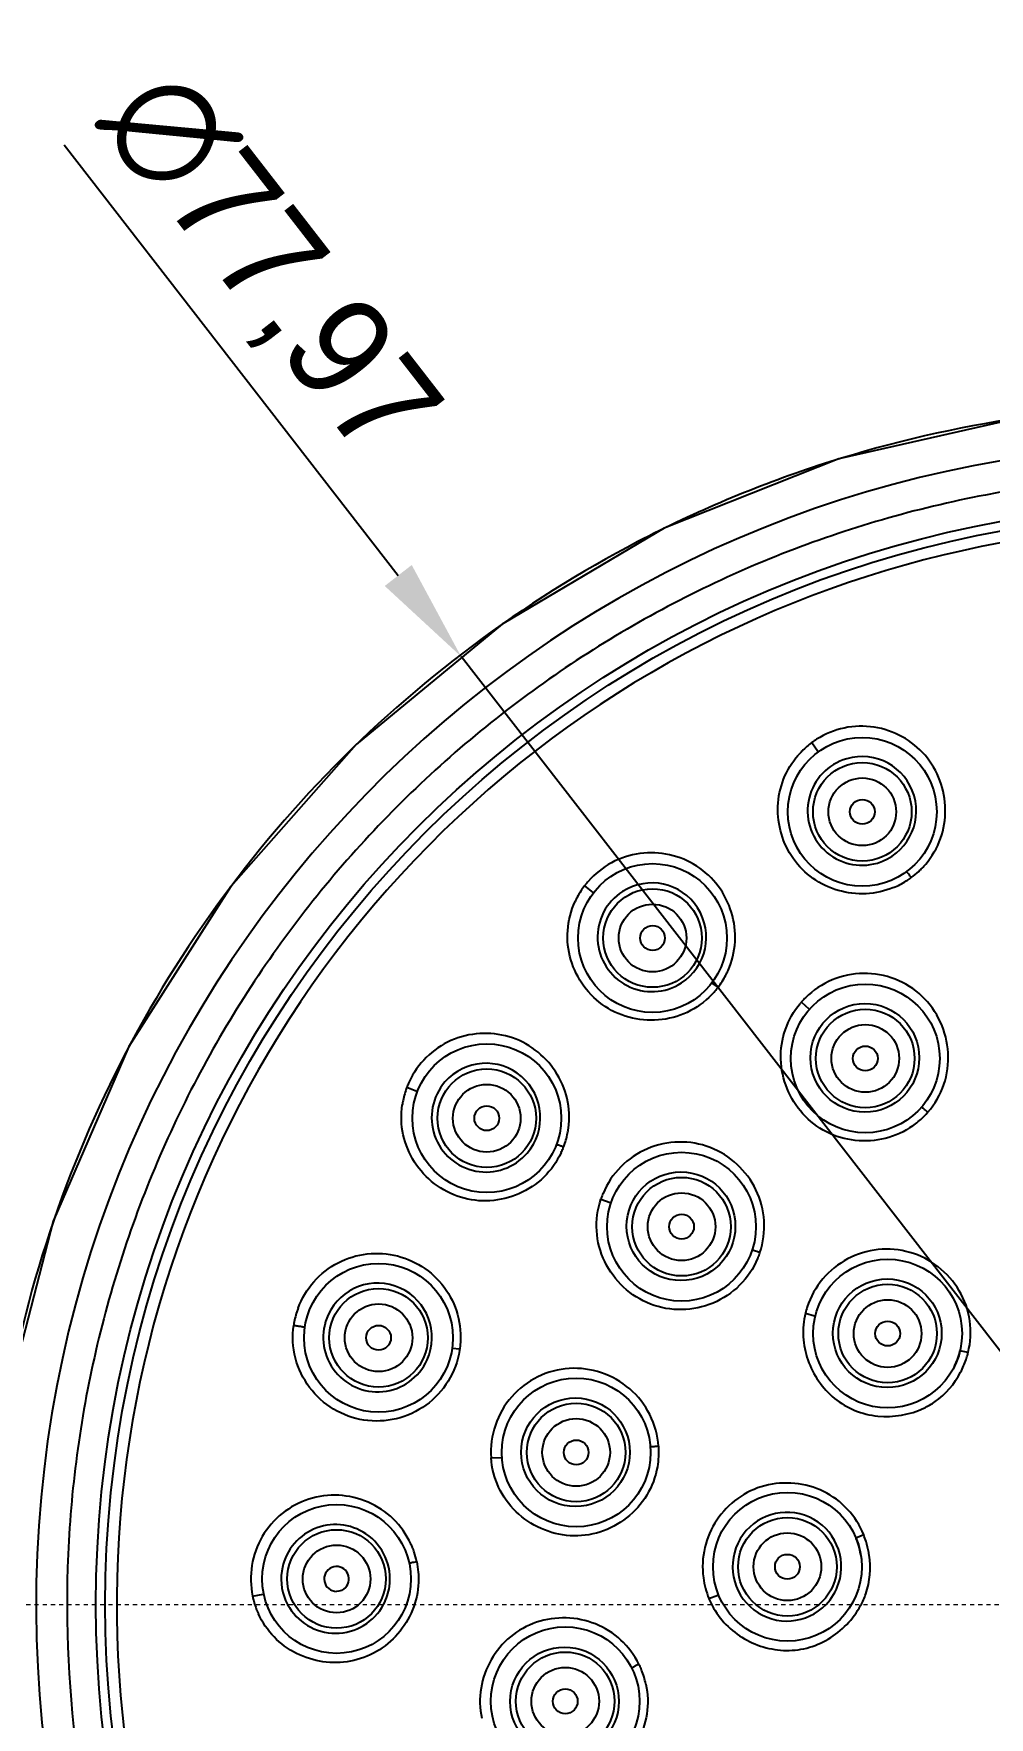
# Model space of a CAD drawing. Header units: millimetres. Extents: x 3631 to 3841, y 294 to 591.
# Drawn here: x 3664.44 to 3687.73, y 501.6 to 542.64 of the extents above; entities that cross this region are included whole.
import ezdxf

# ---------------------------------------------------------------- set-up
doc = ezdxf.new("R2010")
doc.units = ezdxf.units.MM
doc.header["$LTSCALE"] = 0.1
doc.linetypes.add('CENTER', pattern=[0.6, 0.375, -0.075, 0.075, -0.075])
doc.layers.add('DIM', color=3, linetype='Continuous')
doc.styles.get("Standard").update_dxf_attribs({"font": 'arial.ttf'})
doc.dimstyles.new('ISO-25', dxfattribs={"dimtxt": 2.5, "dimasz": 2.5, "dimexe": 1.25, "dimexo": 0.625, "dimtad": 1, "dimlfac": 1.333333, "dimtxsty": 'Standard', "dimcen": 2.5, "dimadec": 0, "dimazin": 0, "dimtfac": 1, "dimtmove": 0, "dimatfit": 3, "dimfxl": 0, "dimarcsym": 0})

# ---------------------------------------------------------------- blocks, each defined once
blk = doc.blocks.new('*D64')
at = {"layer": 'Defpoints', "color": 0}
for p in [(3674.853, 527.46), (3710.694, 481.249)]:
    blk.add_point(p, dxfattribs=at)
at = {"layer": 'DIM', "color": 0, "lineweight": -2}
for p, q in [((3665.182, 539.93), (3673.321, 529.435)), ((3710.694, 481.249), (3674.853, 527.46)), ((3712.226, 479.274), (3713.759, 477.298))]:
    blk.add_line(p, q, dxfattribs=at)
at = {"layer": 'DIM', "color": 0}
for points in [[(3673.65, 529.691), (3672.992, 529.18), (3674.853, 527.46)], [(3712.556, 479.529), (3711.897, 479.018), (3710.694, 481.249)]]:
    blk.add_solid(points, dxfattribs=at)
at = {"layer": 'DIM', "color": 0, "insert": (3670.102, 536.924), "char_height": 2.5, "attachment_point": 5, "rotation": 307.797}
blk.add_mtext('{\\fMS PGothic|b0|i0|c128|p34;∅77,97}', dxfattribs=at)

msp = doc.modelspace()

# ---------------------------------------------------------------- linework, layer by layer
at = {"color": 7, "linetype": 'Continuous'}
for p, q in [((3683.4017, 525.3632), (3683.5498, 525.1509)), ((3683.5498, 525.1509), (3683.5567, 525.1344)), ((3677.8626, 521.8718), (3678.0645, 521.7098)), ((3678.0645, 521.7098), (3678.0757, 521.6959)), ((3683.145, 519.035), (3683.3246, 518.8704)), ((3683.3246, 518.8704), (3683.337, 518.8538)), ((3673.5314, 516.9613), (3673.7708, 516.8627)), ((3673.7708, 516.8627), (3673.7854, 516.8526)), ((3678.26, 514.2328), (3678.4889, 514.1494)), ((3678.4889, 514.1494), (3678.5068, 514.1388)), ((3683.2443, 511.4503), (3683.4672, 511.3903)), ((3683.4672, 511.3903), (3683.4856, 511.3815)), ((3674.8206, 510.5756), (3674.6357, 510.5942)), ((3687.0072, 510.5335), (3687.0029, 510.5326)), ((3687.21, 510.4933), (3687.0072, 510.5335)), ((3675.5846, 507.9267), (3675.828, 507.9372)), ((3675.828, 507.9372), (3675.8486, 507.9343)), ((3684.4767, 505.9639), (3684.4737, 505.9607)), ((3684.6644, 506.0506), (3684.4767, 505.9639)), ((3669.7704, 504.5568), (3670.0251, 504.6033)), ((3670.0251, 504.6033), (3670.0429, 504.6027)), ((3680.8936, 504.4939), (3681.1092, 504.5763)), ((3681.1092, 504.5763), (3681.1292, 504.58))]:
    msp.add_line(p, q, dxfattribs=at)
for points in [[(3692.7738, 533.5978), (3688.5107, 533.2849), (3684.0604, 532.2764), (3679.8045, 530.5885), (3675.8512, 528.2496), (3672.2992, 525.3173), (3669.2417, 521.8576), (3666.7563, 517.95), (3664.9132, 513.6992), (3663.7591, 509.2149)], [(3686.9117, 510.2511), (3686.877, 510.1756), (3686.8623, 510.1459)], [(3687.003, 510.5328), (3686.9882, 510.4701), (3686.9672, 510.399), (3686.9417, 510.3259), (3686.9117, 510.2511)], [(3684.4736, 505.9609), (3684.4986, 505.9015), (3684.5233, 505.8316), (3684.5457, 505.7575)], [(3684.5457, 505.7575), (3684.5654, 505.6793), (3684.5817, 505.5979), (3684.5873, 505.5652)]]:
    msp.add_lwpolyline(points, dxfattribs=at)
for centre, radius in [((3692.7738, 504.3546), 26.8202), ((3692.7738, 504.3546), 26.5936), ((3684.6311, 523.6739), 1.8132), ((3684.6311, 523.6739), 1.2012), ((3684.6311, 523.6739), 0.8249), ((3684.6312, 523.6739), 0.3021), ((3679.5181, 520.5973), 1.8132), ((3679.5181, 520.5973), 1.2012), ((3679.5181, 520.5973), 0.8249), ((3679.518, 520.5973), 0.3021), ((3684.7036, 517.6621), 1.8132), ((3684.6943, 517.6773), 1.3249), ((3684.7036, 517.6621), 1.2012), ((3684.7036, 517.6621), 0.8249), ((3675.479, 516.2048), 1.8132), ((3684.7037, 517.6621), 0.3021), ((3675.479, 516.2048), 1.2012), ((3675.479, 516.2048), 0.8249), ((3675.4789, 516.2048), 0.3021), ((3680.2254, 513.5608), 1.8132), ((3680.2109, 513.5712), 1.3249), ((3680.2254, 513.5608), 1.2012), ((3680.2254, 513.5608), 0.8249), ((3680.2254, 513.5608), 0.3021), ((3672.841, 510.8522), 1.8132), ((3685.248, 510.9554), 1.8132), ((3685.2395, 510.963), 1.3248), ((3672.841, 510.8522), 1.2012), ((3685.248, 510.9554), 1.2012), ((3672.841, 510.8522), 0.8249), ((3685.248, 510.9554), 0.8249), ((3672.8409, 510.8522), 0.3021), ((3685.2481, 510.9554), 0.3021), ((3677.6575, 508.0579), 1.8132), ((3677.6402, 508.0621), 1.3249), ((3677.6575, 508.0579), 1.2012), ((3677.6575, 508.0579), 0.8249), ((3677.6576, 508.0579), 0.3021), ((3682.8055, 505.2712), 1.8132), ((3671.8178, 504.9733), 1.8132), ((3682.8055, 505.2712), 1.2012), ((3671.8178, 504.9733), 1.2012), ((3682.8055, 505.2712), 0.8249), ((3671.8178, 504.9733), 0.8249), ((3682.8055, 505.2712), 0.3021), ((3677.391, 501.9913), 1.8132), ((3677.3734, 501.9885), 1.3249), ((3677.391, 501.9913), 1.2012), ((3677.391, 501.9913), 0.8249), ((3677.391, 501.9913), 0.3021)]:
    msp.add_circle(centre, radius, dxfattribs=at)
for centre, radius, start, end in [((3692.7738, 504.3546), 28.2783, 277.77454, 262.22546), ((3692.7738, 504.3546), 26.3123, 0, 270.64665), ((3684.6212, 523.7066), 2.057, 126.35693, 135.21351), ((3684.635, 523.6744), 2.0912, 122.34427, 126.13934), ((3684.6335, 523.7024), 2.0688, 135.37162, 139.21037), ((3684.6219, 523.6963), 1.3251, 106.25563, 286.47164), ((3684.6215, 523.6961), 1.3251, 286.49274, 106.23455), ((3684.4959, 523.9196), 2.2775, 304.88163, 305.72358), ((3684.6077, 523.7255), 2.0547, 306.35056, 312.89472), ((3684.6138, 523.7186), 2.0455, 312.90205, 316.18352), ((3684.6109, 523.7132), 2.044, 316.35027, 319.96331), ((3679.4997, 520.6258), 2.0573, 142.72636, 151.8813), ((3679.5171, 520.6025), 2.0853, 141.82341, 142.50468), ((3679.523, 520.5978), 2.0928, 138.70892, 141.82213), ((3679.503, 520.6162), 1.3251, 122.61931, 302.83528), ((3679.5026, 520.6159), 1.3251, 302.85641, 122.59818), ((3684.5628, 523.8106), 2.1496, 292.71394, 302.01215), ((3684.5096, 523.8996), 2.2533, 301.95943, 304.88555), ((3679.5127, 520.6252), 2.0691, 152.03416, 155.43642), ((3679.4814, 520.6397), 2.0542, 322.71857, 332.57684), ((3679.4878, 520.6292), 2.0438, 332.75895, 336.23851), ((3679.3353, 520.7814), 2.2564, 318.3314, 321.25326), ((3679.3157, 520.7972), 2.2816, 321.24921, 322.0921), ((3684.6473, 517.7186), 1.9974, 138.77301, 139.97619), ((3684.6467, 517.7246), 1.9931, 138.20858, 138.89064), ((3684.6648, 517.7082), 2.0174, 134.70458, 138.20294), ((3675.4588, 516.2183), 1.3251, 319.21998, 138.96182), ((3675.4536, 516.227), 2.0576, 159.09398, 168.45689), ((3675.4816, 516.207), 2.091, 158.17654, 158.85656), ((3675.4877, 516.2046), 2.0975, 155.06925, 158.17546), ((3675.4591, 516.2187), 1.3251, 138.98288, 319.19892), ((3675.4662, 516.23), 2.0694, 168.60631, 171.70932), ((3684.5627, 517.8278), 2.2266, 314.29226, 317.51734), ((3684.5451, 517.8441), 2.2507, 317.51288, 318.39228), ((3675.4411, 516.2268), 2.0436, 349.1377, 352.53867), ((3684.6302, 517.7561), 2.1282, 305.28077, 314.33935), ((3675.233, 516.3376), 2.2766, 337.61485, 338.46212), ((3675.4322, 516.2351), 2.0538, 339.0814, 348.95666), ((3675.2552, 516.3283), 2.2526, 334.69209, 337.61873), ((3680.1834, 513.5834), 2.0301, 157.19785, 160.67441), ((3680.1628, 513.5908), 2.0082, 160.67938, 161.35667), ((3680.047, 513.6533), 2.2101, 336.79199, 340.04111), ((3680.0293, 513.6599), 2.229, 340.03751, 340.92756), ((3672.8178, 510.8595), 1.3251, 335.58364, 155.32546), ((3672.7905, 510.869), 2.0376, 162.47995, 171.86098), ((3672.7718, 510.8733), 2.0184, 159.65691, 162.43596), ((3672.818, 510.86), 1.3251, 155.34654, 335.56255), ((3685.2613, 510.9556), 2.0767, 161.76762, 166.21732), ((3672.7355, 510.8792), 2.1071, 350.91512, 351.71587), ((3684.7783, 511.1334), 2.5146, 341.23612, 344.41919), ((3684.695, 511.1573), 2.6012, 344.40576, 345.21027), ((3685.2856, 510.9113), 1.9652, 295.59161, 304.7066), ((3682.7941, 505.2723), 1.3247, 342.10878, 316.15322), ((3671.7936, 504.9737), 1.3252, 56.02237, 171.68782), ((3671.7939, 504.974), 1.3248, 351.93616, 56.02913), ((3671.7749, 504.9717), 2.0426, 22.04097, 24.8548), ((3671.771, 504.9763), 2.0445, 18.50893, 21.87982), ((3682.3874, 505.1594), 2.4452, 17.24593, 21.37526), ((3682.5374, 505.2046), 2.2885, 10.41592, 17.27667), ((3671.8178, 504.9733), 0.3022, 315.4227, 270), ((3671.7623, 504.9737), 2.0536, 11.80591, 18.50153), ((3682.6614, 505.2294), 2.1621, 8.63667, 10.36566), ((3671.793, 504.974), 1.3245, 171.69593, 207.8798), ((3671.7848, 504.9782), 2.058, 191.8155, 200.76777), ((3671.7846, 504.9771), 1.3345, 332.19674, 351.86065), ((3682.7063, 505.2388), 1.9598, 202.33813, 203.5726), ((3682.8618, 505.2576), 1.9652, 331.58977, 340.71437), ((3671.7931, 504.9874), 2.0691, 200.92607, 204.6878), ((3671.7936, 504.9744), 1.3252, 207.88204, 332.11803), ((3677.152, 501.9107), 2.2615, 24.96897, 25.86552), ((3677.175, 501.9212), 2.2362, 21.76383, 24.97359), ((3677.2751, 501.959), 2.1292, 12.28454, 21.81887)]:
    msp.add_arc(centre, radius, start, end, dxfattribs=at)
for points, knots in [([(3688.1961, 533.234), (3686.6249, 532.9857), (3683.5163, 532.2351), (3677.6454, 529.7637), (3671.179, 524.9263), (3665.6939, 516.9855), (3663.9055, 510.7789), (3663.5298, 507.6377)], [0, 0, 0, 0, 0.1254919, 0.2509463, 0.5008136, 0.7504201, 1, 1, 1, 1]), ([(3692.7738, 531.8801), (3691.0526, 531.8812), (3687.6016, 531.5548), (3682.6139, 530.1112), (3677.982, 527.7603), (3673.871, 524.586), (3670.4251, 520.6997), (3667.7656, 516.2382), (3665.9862, 511.3585), (3665.1495, 506.2324), (3665.2849, 501.0402), (3666.3876, 495.9647), (3668.4188, 491.1844), (3671.3071, 486.8676), (3674.9507, 483.1662), (3679.2218, 480.2101), (3683.9683, 478.1049), (3687.3435, 477.3143), (3689.0491, 477.083)], [0, 0, 0, 0, 0.0625017, 0.1249993, 0.1875002, 0.2499998, 0.3125006, 0.3750011, 0.4375012, 0.500001, 0.5625005, 0.6250001, 0.6874997, 0.7499998, 0.8124989, 0.8749998, 0.9374977, 1, 1, 1, 1]), ([(3686.1758, 522.3983), (3686.3311, 522.5829), (3686.579, 523.0091), (3686.6951, 523.7337), (3686.5615, 524.4512), (3686.192, 525.0819), (3685.621, 525.5421), (3684.9234, 525.7809), (3684.1819, 525.7605), (3683.7216, 525.5712), (3683.5162, 525.4411)], [0, 0, 0, 0, 0.1254764, 0.2499962, 0.3739834, 0.4978319, 0.6222444, 0.7474815, 0.8735385, 1, 1, 1, 1]), ([(3685.3928, 521.8277), (3685.1814, 521.7395), (3684.7246, 521.6354), (3684.0343, 521.7236), (3683.4087, 522.0193), (3682.9193, 522.5063), (3682.6245, 523.1267), (3682.5365, 523.8083), (3682.6772, 524.4854), (3682.919, 524.881), (3683.0672, 525.0539)], [0, 0, 0, 0, 0.1263953, 0.2522944, 0.3773576, 0.5016093, 0.6255428, 0.749664, 0.8743652, 1, 1, 1, 1]), ([(3681.3583, 519.8056), (3681.4555, 520.0266), (3681.5744, 520.5053), (3681.4823, 521.2339), (3681.1526, 521.8854), (3680.6204, 522.3871), (3679.9427, 522.6685), (3679.2057, 522.7014), (3678.4995, 522.4731), (3678.111, 522.1616), (3677.9505, 521.9788)], [0, 0, 0, 0, 0.1254799, 0.2500041, 0.3739908, 0.4978383, 0.6222484, 0.747484, 0.8735398, 1, 1, 1, 1]), ([(3685.8256, 522.0706), (3685.8109, 522.0902), (3685.7841, 522.1241), (3685.7474, 522.1744), (3685.7245, 522.1932), (3685.7103, 522.2169), (3685.7065, 522.2141)], [0, 0, 0, 0, 0.3937968, 0.7147914, 0.9246527, 1, 1, 1, 1]), ([(3681.0208, 519.2813), (3680.8586, 519.0991), (3680.4698, 518.7852), (3679.7574, 518.5683), (3679.0198, 518.603), (3678.3406, 518.8885), (3677.8145, 519.399), (3677.4882, 520.0543), (3677.406, 520.7864), (3677.5309, 521.2648), (3677.6308, 521.4853)], [0, 0, 0, 0, 0.1264648, 0.2524939, 0.3777705, 0.5021186, 0.6259778, 0.7499494, 0.874486, 1, 1, 1, 1]), ([(3686.2279, 516.3496), (3686.3987, 516.5461), (3686.6672, 517.0089), (3686.7738, 517.799), (3686.5784, 518.5685), (3686.1204, 519.2167), (3685.4472, 519.6432), (3684.6617, 519.7841), (3683.877, 519.6259), (3683.4312, 519.3258), (3683.2456, 519.1421)], [0, 0, 0, 0, 0.1253737, 0.2502466, 0.3746872, 0.4990239, 0.6235597, 0.7486666, 0.8742176, 1, 1, 1, 1]), ([(3681.1159, 519.3955), (3681.0962, 519.4101), (3681.061, 519.4351), (3681.0117, 519.473), (3680.9843, 519.4846), (3680.964, 519.5033), (3680.9612, 519.4996)], [0, 0, 0, 0, 0.3937968, 0.7147914, 0.9246527, 1, 1, 1, 1]), ([(3685.8594, 516.0188), (3685.6592, 515.8774), (3685.2028, 515.666), (3684.456, 515.6195), (3683.7391, 515.8283), (3683.1478, 516.2828), (3682.7573, 516.9146), (3682.6023, 517.642), (3682.713, 518.3803), (3682.9605, 518.8159), (3683.1177, 519.0032)], [0, 0, 0, 0, 0.1257381, 0.2511996, 0.376202, 0.500704, 0.6250838, 0.7496238, 0.8745507, 1, 1, 1, 1]), ([(3677.4674, 515.9614), (3677.4984, 516.2009), (3677.4785, 516.6939), (3677.1852, 517.3675), (3676.6856, 517.9004), (3676.0335, 518.2323), (3675.3037, 518.3118), (3674.5869, 518.1359), (3673.9734, 517.7179), (3673.6882, 517.3094), (3673.5856, 517.0887)], [0, 0, 0, 0, 0.1254822, 0.2500099, 0.373996, 0.4978418, 0.6222502, 0.7474852, 0.8735408, 1, 1, 1, 1]), ([(3677.2915, 515.3653), (3677.1872, 515.1447), (3676.9022, 514.7338), (3676.2794, 514.325), (3675.5614, 514.1507), (3674.829, 514.234), (3674.1803, 514.5764), (3673.6829, 515.1139), (3673.3986, 515.7941), (3673.3842, 516.2886), (3673.4184, 516.5284)], [0, 0, 0, 0, 0.1264676, 0.2524963, 0.377772, 0.5021174, 0.6259746, 0.7499452, 0.8744833, 1, 1, 1, 1]), ([(3686.2279, 516.3496), (3686.2083, 516.3665), (3686.1719, 516.3974), (3686.1253, 516.4348), (3686.0924, 516.4611), (3686.0783, 516.469), (3686.0723, 516.473), (3686.0714, 516.472)], [0, 0, 0, 0, 0.390117, 0.711733, 0.9234094, 0.9794745, 1, 1, 1, 1]), ([(3677.3506, 515.5018), (3677.3276, 515.5103), (3677.2868, 515.5244), (3677.2288, 515.5468), (3677.1993, 515.5502), (3677.1745, 515.5625), (3677.1728, 515.5581)], [0, 0, 0, 0, 0.3937968, 0.7147914, 0.9246527, 1, 1, 1, 1]), ([(3682.1359, 512.9315), (3682.2183, 513.1785), (3682.2896, 513.7087), (3682.0856, 514.4795), (3681.6106, 515.1157), (3680.9394, 515.5393), (3680.1543, 515.6757), (3679.3747, 515.5052), (3678.7101, 515.0589), (3678.4132, 514.6109), (3678.312, 514.3701)], [0, 0, 0, 0, 0.1253738, 0.2502489, 0.3746893, 0.4990257, 0.6235615, 0.7486674, 0.8742195, 1, 1, 1, 1]), ([(3682.0783, 512.7824), (3681.9755, 512.5428), (3681.6787, 512.096), (3681.0123, 511.6543), (3680.2336, 511.4877), (3679.4499, 511.6252), (3678.7814, 512.0511), (3678.3091, 512.6874), (3678.1055, 513.4568), (3678.1767, 513.9865), (3678.26, 514.2328)], [0, 0, 0, 0, 0.1257558, 0.2512908, 0.3764023, 0.5009331, 0.6252778, 0.7497468, 0.8746049, 1, 1, 1, 1]), ([(3670.8793, 511.575), (3670.967, 511.8099), (3671.2299, 512.251), (3671.8324, 512.7207), (3672.559, 512.9433), (3673.3129, 512.8898), (3673.9999, 512.576), (3674.53, 512.0338), (3674.8362, 511.3356), (3674.8555, 510.8235), (3674.8206, 510.5756)], [0, 0, 0, 0, 0.1262918, 0.2518533, 0.3765088, 0.5004586, 0.6242943, 0.7486721, 0.8739213, 1, 1, 1, 1]), ([(3682.1359, 512.9315), (3682.1113, 512.9396), (3682.0659, 512.9543), (3682.0085, 512.9709), (3681.968, 512.9827), (3681.952, 512.9846), (3681.9449, 512.986), (3681.9444, 512.9847)], [0, 0, 0, 0, 0.390117, 0.711733, 0.9234094, 0.9794745, 1, 1, 1, 1]), ([(3687.21, 510.4933), (3687.2721, 510.7447), (3687.3032, 511.2765), (3687.0378, 512.0275), (3686.5083, 512.6182), (3685.8044, 512.9853), (3685.0104, 513.052), (3684.2499, 512.8179), (3683.6274, 512.32), (3683.37, 511.8519), (3683.2888, 511.6053)], [0, 0, 0, 0, 0.1250621, 0.2499017, 0.3746613, 0.4994006, 0.624273, 0.7494161, 0.8746797, 1, 1, 1, 1]), ([(3683.2443, 511.4503), (3683.1992, 511.2635), (3683.1627, 510.8745), (3683.2789, 510.3026), (3683.545, 509.7847), (3683.9369, 509.3539), (3684.4393, 509.0552), (3685.1898, 508.8734), (3685.7899, 508.9765), (3686.1344, 509.139)], [0, 0, 0, 0, 0.1254829, 0.2507865, 0.3759928, 0.5011175, 0.6261771, 0.7513938, 1, 1, 1, 1]), ([(3674.8161, 510.5465), (3674.7739, 510.2824), (3674.5842, 509.7659), (3674.0258, 509.1675), (3673.286, 508.8279), (3672.4778, 508.7963), (3671.7179, 509.069), (3671.1178, 509.6129), (3670.764, 510.3461), (3670.7356, 510.8934), (3670.7735, 511.1575)], [0, 0, 0, 0, 0.1262963, 0.2521264, 0.3770298, 0.5010407, 0.6247825, 0.7489401, 0.8740082, 1, 1, 1, 1]), ([(3670.7735, 511.1575), (3670.8068, 511.153), (3670.8697, 511.1438), (3670.9453, 511.1321), (3670.9945, 511.1228), (3671.0228, 511.1182), (3671.0349, 511.1133), (3671.0466, 511.1122), (3671.0463, 511.1103)], [0, 0, 0, 0, 0.3634684, 0.6908007, 0.8201315, 0.9177402, 0.9784093, 1, 1, 1, 1]), ([(3679.6634, 508.2077), (3679.6443, 508.4734), (3679.502, 509.0025), (3678.9979, 509.645), (3678.2904, 510.0452), (3677.4851, 510.1588), (3676.6968, 509.9465), (3676.0485, 509.4481), (3675.6362, 508.7392), (3675.5669, 508.1932), (3675.5846, 507.9267)], [0, 0, 0, 0, 0.1253572, 0.2502062, 0.3746235, 0.4989515, 0.6235303, 0.7487011, 0.8742813, 1, 1, 1, 1]), ([(3679.6634, 508.2077), (3679.6376, 508.2058), (3679.59, 508.2019), (3679.5307, 508.1954), (3679.4887, 508.1907), (3679.4732, 508.1864), (3679.4661, 508.1849), (3679.4662, 508.1836)], [0, 0, 0, 0, 0.390117, 0.711733, 0.9234094, 0.9794745, 1, 1, 1, 1]), ([(3679.6357, 507.7067), (3679.593, 507.4639), (3679.4166, 506.9894), (3678.9147, 506.4284), (3678.2531, 506.0724), (3677.508, 505.9836), (3676.7829, 506.1642), (3676.1611, 506.5807), (3675.7251, 507.1925), (3675.6009, 507.6812), (3675.5846, 507.9267)], [0, 0, 0, 0, 0.1257371, 0.2511933, 0.3761863, 0.5006767, 0.6250495, 0.7495933, 0.8745394, 1, 1, 1, 1]), ([(3684.6644, 506.0506), (3684.5725, 506.2766), (3684.3073, 506.7006), (3683.7064, 507.1464), (3682.987, 507.3426), (3682.2439, 507.2893), (3681.5664, 506.9718), (3681.0493, 506.4318), (3680.748, 505.7473), (3680.7248, 505.246), (3680.7575, 505.0038)], [0, 0, 0, 0, 0.1250947, 0.2499797, 0.3747439, 0.4995017, 0.6243479, 0.7494277, 0.8746958, 1, 1, 1, 1]), ([(3673.6284, 505.8303), (3673.5236, 506.0548), (3673.2341, 506.4708), (3672.6036, 506.8852), (3671.8735, 507.0575), (3671.1279, 506.9623), (3670.4647, 506.6031), (3669.9675, 506.0301), (3669.7076, 505.3128), (3669.7206, 504.8013), (3669.7704, 504.5568)], [0, 0, 0, 0, 0.1254604, 0.2499454, 0.3738882, 0.497716, 0.62217, 0.7474977, 0.873609, 1, 1, 1, 1]), ([(3673.7724, 505.3938), (3673.7484, 505.3886), (3673.7065, 505.3783), (3673.6455, 505.3658), (3673.6189, 505.3528), (3673.5914, 505.3497), (3673.5924, 505.3451)], [0, 0, 0, 0, 0.3937968, 0.7147914, 0.9246527, 1, 1, 1, 1]), ([(3673.8132, 504.8888), (3673.8044, 504.6603), (3673.7072, 504.203), (3673.3387, 503.6145), (3672.8095, 503.1708), (3672.1639, 502.9305), (3671.4786, 502.9212), (3670.8236, 503.1247), (3670.2678, 503.5337), (3670.0086, 503.917), (3669.9132, 504.1233)], [0, 0, 0, 0, 0.1264039, 0.2523018, 0.37736, 0.5016083, 0.6255395, 0.7496598, 0.874362, 1, 1, 1, 1]), ([(3680.91, 504.455), (3680.9862, 504.2804), (3681.1905, 503.9516), (3681.623, 503.5682), (3682.1411, 503.3149), (3682.7075, 503.2041), (3683.2836, 503.2631), (3683.9889, 503.5589), (3684.409, 503.9916), (3684.5902, 504.3227)], [0, 0, 0, 0, 0.1254911, 0.2507748, 0.3759726, 0.5010897, 0.6261466, 0.751362, 1, 1, 1, 1]), ([(3679.1869, 502.8973), (3679.0771, 503.1161), (3678.7783, 503.5186), (3678.1453, 503.9165), (3677.4156, 504.066), (3676.6801, 503.958), (3676.0263, 503.5983), (3675.5475, 503.024), (3675.2938, 502.3193), (3675.3052, 501.8161), (3675.3548, 501.5758)], [0, 0, 0, 0, 0.1254451, 0.2504232, 0.3749598, 0.4993437, 0.623822, 0.7487816, 0.8742565, 1, 1, 1, 1]), ([(3679.1869, 502.8973), (3679.1638, 502.8856), (3679.1213, 502.8639), (3679.069, 502.8351), (3679.032, 502.8147), (3679.0193, 502.8048), (3679.0133, 502.8007), (3679.0139, 502.7995)], [0, 0, 0, 0, 0.390117, 0.711733, 0.9234094, 0.9794745, 1, 1, 1, 1]), ([(3679.3555, 502.412), (3679.4072, 502.1732), (3679.4233, 501.6721), (3679.1762, 500.9686), (3678.7069, 500.3909), (3678.0609, 500.0233), (3677.3298, 499.9074), (3676.6012, 500.0442), (3675.9642, 500.4286), (3675.6578, 500.8229), (3675.5452, 501.0391)], [0, 0, 0, 0, 0.1257476, 0.2512093, 0.3762109, 0.5007089, 0.6250845, 0.7496191, 0.8745444, 1, 1, 1, 1])]:
    msp.add_open_spline(points, degree=3, knots=knots, dxfattribs=at)
for points in [[(3687.027, 510.0124), (3687.0789, 510.1128), (3687.1228, 510.2176), (3687.1592, 510.3246)], [(3686.4044, 509.2958), (3686.6645, 509.476), (3686.8817, 509.7313), (3687.027, 510.0124)], [(3679.6634, 508.2077), (3679.6734, 508.0408), (3679.6646, 507.8714), (3679.6357, 507.7067)], [(3673.7724, 505.3938), (3673.8053, 505.2281), (3673.8197, 505.0575), (3673.8132, 504.8888)], [(3684.7166, 504.6086), (3684.8204, 504.9074), (3684.8465, 505.2413), (3684.799, 505.554)], [(3680.7575, 505.0038), (3680.7811, 504.8294), (3680.8274, 504.6569), (3680.8936, 504.4939)], [(3683.7496, 504.3546), (3683.887, 504.4977), (3683.9939, 504.6766), (3684.0548, 504.8653)], [(3672.0331, 504.7612), (3671.9785, 504.7058), (3671.8956, 504.6711), (3671.8178, 504.6711)]]:
    msp.add_open_spline(points, degree=3, dxfattribs=at)
at = {"layer": 'DIM', "color": 1, "linetype": 'CENTER', "lineweight": 0}
msp.add_line((3659.2566, 504.3546), (3726.4866, 504.3546), dxfattribs=at)

# ---------------------------------------------------------------- dimensions: what is measured, and where the dimension line sits
at = {"layer": 'DIM'}
dim = msp.add_diameter_dim_2p(p1=(3710.6942, 481.2493), p2=(3674.8534, 527.46), text='{\\fMS PGothic|b0|i0|c128|p34;<>}', dimstyle='ISO-25', override={"dimlfac": 1.333333, "dimfxl": 1.25}, dxfattribs=at)
dim.commit()
dim.dimension.update_dxf_attribs({"geometry": '*D64', "text_midpoint": (3670.1016, 536.9241)})

doc.saveas('drawing.dxf')
